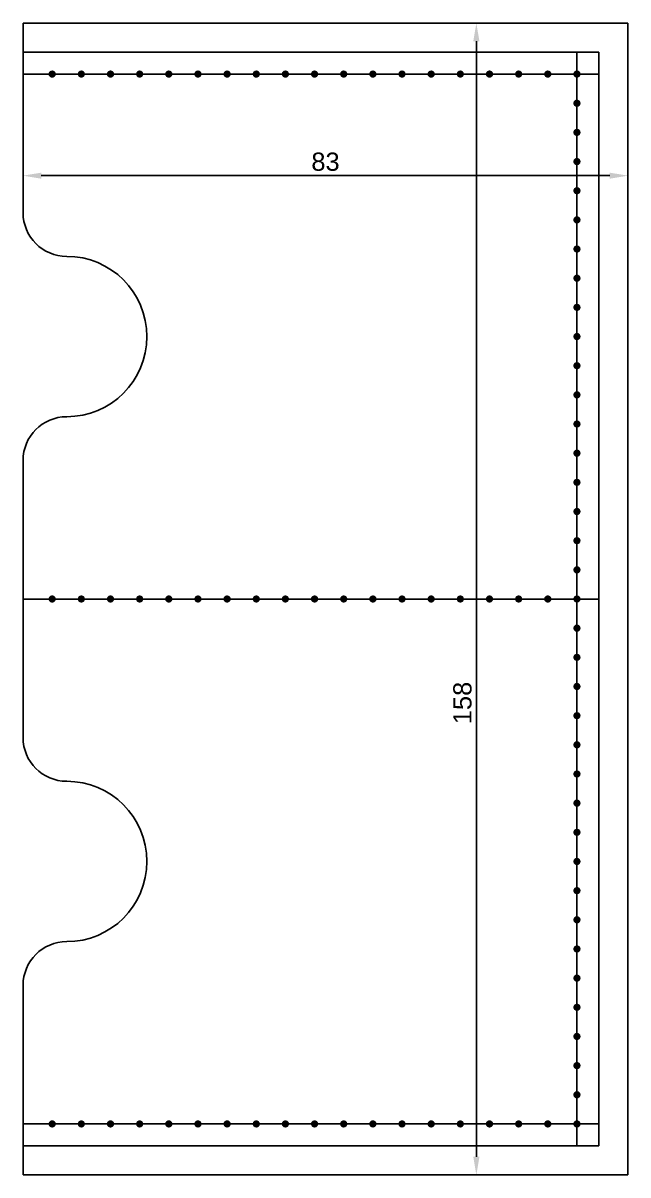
# Model space of a CAD drawing. Header units: millimetres. Extents: x 1335 to 6986, y 304 to 1543.
# Drawn here: x 6018.1 to 6101.1, y 946.9 to 1104.9 of the extents above; entities that cross this region are included whole.
import ezdxf

# ---------------------------------------------------------------- set-up
doc = ezdxf.new("R2010")
doc.units = ezdxf.units.MM
doc.styles.get("Standard").update_dxf_attribs({"font": 'arial.ttf'})
doc.dimstyles.new('ISO-25', dxfattribs={"dimtxt": 2.5, "dimasz": 2.5, "dimexe": 1.25, "dimexo": 0.625, "dimtad": 1, "dimtxsty": 'Standard', "dimcen": 2.5, "dimadec": 0, "dimazin": 0, "dimtfac": 1, "dimtmove": 0, "dimatfit": 3, "dimfxl": 1, "dimarcsym": 0})

# ---------------------------------------------------------------- blocks, each defined once
blk = doc.blocks.new('*D113')
at = {"color": 0, "lineweight": -2, "transparency": 16777216}
for p, q in [((6100.46, 1104.89), (6079.03, 1104.89)), ((6080.28, 949.39), (6080.28, 1102.39)), ((6100.46, 946.89), (6079.03, 946.89))]:
    blk.add_line(p, q, dxfattribs=at)
at = {"color": 0, "transparency": 16777216}
for points in [[(6079.86, 1102.39), (6080.7, 1102.39), (6080.28, 1104.89)], [(6079.86, 949.39), (6080.7, 949.39), (6080.28, 946.89)]]:
    blk.add_solid(points, dxfattribs=at)
at = {"layer": 'Defpoints', "color": 0, "transparency": 16777216}
for p in [(6080.28, 1104.89), (6101.08, 1104.89), (6101.08, 946.89)]:
    blk.add_point(p, dxfattribs=at)
at = {"color": 0, "transparency": 16777216, "insert": (6078.38, 1011.63), "char_height": 2.5, "attachment_point": 5, "rotation": 90}
blk.add_mtext('158', dxfattribs=at)
blk = doc.blocks.new('*D114')
at = {"color": 0, "lineweight": -2, "transparency": 16777216}
for p, q in [((6018.08, 1104.27), (6018.08, 1082.71)), ((6101.08, 1104.27), (6101.08, 1082.71)), ((6020.58, 1083.96), (6098.58, 1083.96))]:
    blk.add_line(p, q, dxfattribs=at)
at = {"color": 0, "transparency": 16777216}
for points in [[(6020.58, 1084.37), (6020.58, 1083.54), (6018.08, 1083.96)], [(6098.58, 1084.37), (6098.58, 1083.54), (6101.08, 1083.96)]]:
    blk.add_solid(points, dxfattribs=at)
at = {"layer": 'Defpoints', "color": 0, "transparency": 16777216}
for p in [(6018.08, 1104.89), (6101.08, 1104.89), (6101.08, 1083.96)]:
    blk.add_point(p, dxfattribs=at)
at = {"color": 0, "transparency": 16777216, "insert": (6059.58, 1085.86), "char_height": 2.5, "attachment_point": 5}
blk.add_mtext('83', dxfattribs=at)

msp = doc.modelspace()

# ---------------------------------------------------------------- hatches: boundary and pattern name
h = msp.add_hatch(color=256)
h.dxf.hatch_style = 1
h.paths.add_polyline_path([(6021.582, 1097.893, -1), (6022.582, 1097.893, -1)])
h = msp.add_hatch(color=256)
h.dxf.hatch_style = 1
h.paths.add_polyline_path([(6022.582, 1097.893, 1), (6021.582, 1097.893, 1)])
h = msp.add_hatch(color=256)
h.dxf.hatch_style = 1
h.paths.add_polyline_path([(6025.582, 1097.893, -1), (6026.582, 1097.893, -1)])
h = msp.add_hatch(color=256)
h.dxf.hatch_style = 1
h.paths.add_polyline_path([(6026.582, 1097.893, 1), (6025.582, 1097.893, 1)])
h = msp.add_hatch(color=256)
h.dxf.hatch_style = 1
h.paths.add_polyline_path([(6029.582, 1097.893, -1), (6030.582, 1097.893, -1)])
h = msp.add_hatch(color=256)
h.dxf.hatch_style = 1
h.paths.add_polyline_path([(6030.582, 1097.893, 1), (6029.582, 1097.893, 1)])
h = msp.add_hatch(color=256)
h.dxf.hatch_style = 1
h.paths.add_polyline_path([(6033.582, 1097.893, -1), (6034.582, 1097.893, -1)])
h = msp.add_hatch(color=256)
h.dxf.hatch_style = 1
h.paths.add_polyline_path([(6034.582, 1097.893, 1), (6033.582, 1097.893, 1)])
h = msp.add_hatch(color=256)
h.dxf.hatch_style = 1
h.paths.add_polyline_path([(6037.582, 1097.893, -1), (6038.582, 1097.893, -1)])
h = msp.add_hatch(color=256)
h.dxf.hatch_style = 1
h.paths.add_polyline_path([(6038.582, 1097.893, 1), (6037.582, 1097.893, 1)])
h = msp.add_hatch(color=256)
h.dxf.hatch_style = 1
h.paths.add_polyline_path([(6041.582, 1097.893, -1), (6042.582, 1097.893, -1)])
h = msp.add_hatch(color=256)
h.dxf.hatch_style = 1
h.paths.add_polyline_path([(6042.582, 1097.893, 1), (6041.582, 1097.893, 1)])
h = msp.add_hatch(color=256)
h.dxf.hatch_style = 1
h.paths.add_polyline_path([(6045.582, 1097.893, -1), (6046.582, 1097.893, -1)])
h = msp.add_hatch(color=256)
h.dxf.hatch_style = 1
h.paths.add_polyline_path([(6046.582, 1097.893, 1), (6045.582, 1097.893, 1)])
h = msp.add_hatch(color=256)
h.dxf.hatch_style = 1
h.paths.add_polyline_path([(6049.582, 1097.893, -1), (6050.582, 1097.893, -1)])
h = msp.add_hatch(color=256)
h.dxf.hatch_style = 1
h.paths.add_polyline_path([(6050.582, 1097.893, 1), (6049.582, 1097.893, 1)])
h = msp.add_hatch(color=256)
h.dxf.hatch_style = 1
h.paths.add_polyline_path([(6053.582, 1097.893, -1), (6054.582, 1097.893, -1)])
h = msp.add_hatch(color=256)
h.dxf.hatch_style = 1
h.paths.add_polyline_path([(6054.582, 1097.893, 1), (6053.582, 1097.893, 1)])
h = msp.add_hatch(color=256)
h.dxf.hatch_style = 1
h.paths.add_polyline_path([(6057.582, 1097.893, -1), (6058.582, 1097.893, -1)])
h = msp.add_hatch(color=256)
h.dxf.hatch_style = 1
h.paths.add_polyline_path([(6058.582, 1097.893, 1), (6057.582, 1097.893, 1)])
h = msp.add_hatch(color=256)
h.dxf.hatch_style = 1
h.paths.add_polyline_path([(6061.582, 1097.893, -1), (6062.582, 1097.893, -1)])
h = msp.add_hatch(color=256)
h.dxf.hatch_style = 1
h.paths.add_polyline_path([(6062.582, 1097.893, 1), (6061.582, 1097.893, 1)])
h = msp.add_hatch(color=256)
h.dxf.hatch_style = 1
h.paths.add_polyline_path([(6065.582, 1097.893, -1), (6066.582, 1097.893, -1)])
h = msp.add_hatch(color=256)
h.dxf.hatch_style = 1
h.paths.add_polyline_path([(6066.582, 1097.893, 1), (6065.582, 1097.893, 1)])
h = msp.add_hatch(color=256)
h.dxf.hatch_style = 1
h.paths.add_polyline_path([(6069.582, 1097.893, -1), (6070.582, 1097.893, -1)])
h = msp.add_hatch(color=256)
h.dxf.hatch_style = 1
h.paths.add_polyline_path([(6070.582, 1097.893, 1), (6069.582, 1097.893, 1)])
h = msp.add_hatch(color=256)
h.dxf.hatch_style = 1
h.paths.add_polyline_path([(6073.582, 1097.893, -1), (6074.582, 1097.893, -1)])
h = msp.add_hatch(color=256)
h.dxf.hatch_style = 1
h.paths.add_polyline_path([(6074.582, 1097.893, 1), (6073.582, 1097.893, 1)])
h = msp.add_hatch(color=256)
h.dxf.hatch_style = 1
h.paths.add_polyline_path([(6077.582, 1097.893, -1), (6078.582, 1097.893, -1)])
h = msp.add_hatch(color=256)
h.dxf.hatch_style = 1
h.paths.add_polyline_path([(6078.582, 1097.893, 1), (6077.582, 1097.893, 1)])
h = msp.add_hatch(color=256)
h.dxf.hatch_style = 1
h.paths.add_polyline_path([(6081.582, 1097.893, -1), (6082.582, 1097.893, -1)])
h = msp.add_hatch(color=256)
h.dxf.hatch_style = 1
h.paths.add_polyline_path([(6082.582, 1097.893, 1), (6081.582, 1097.893, 1)])
h = msp.add_hatch(color=256)
h.dxf.hatch_style = 1
h.paths.add_polyline_path([(6085.582, 1097.893, -1), (6086.582, 1097.893, -1)])
h = msp.add_hatch(color=256)
h.dxf.hatch_style = 1
h.paths.add_polyline_path([(6086.582, 1097.893, 1), (6085.582, 1097.893, 1)])
h = msp.add_hatch(color=256)
h.dxf.hatch_style = 1
h.paths.add_polyline_path([(6089.582, 1097.893, -1), (6090.582, 1097.893, -1)])
h = msp.add_hatch(color=256)
h.dxf.hatch_style = 1
h.paths.add_polyline_path([(6090.582, 1097.893, 1), (6089.582, 1097.893, 1)])
h = msp.add_hatch(color=256)
h.dxf.hatch_style = 1
h.paths.add_polyline_path([(6093.582, 1097.893, -1), (6094.582, 1097.893, -1)])
h = msp.add_hatch(color=256)
h.dxf.hatch_style = 1
h.paths.add_polyline_path([(6094.582, 1097.893, 1), (6093.582, 1097.893, 1)])
h = msp.add_hatch(color=256)
h.dxf.hatch_style = 1
h.paths.add_polyline_path([(6093.582, 1093.893, -1), (6094.582, 1093.893, -1)])
h = msp.add_hatch(color=256)
h.dxf.hatch_style = 1
h.paths.add_polyline_path([(6094.582, 1093.893, 1), (6093.582, 1093.893, 1)])
h = msp.add_hatch(color=256)
h.dxf.hatch_style = 1
h.paths.add_polyline_path([(6093.582, 1089.893, -1), (6094.582, 1089.893, -1)])
h = msp.add_hatch(color=256)
h.dxf.hatch_style = 1
h.paths.add_polyline_path([(6094.582, 1089.893, 1), (6093.582, 1089.893, 1)])
h = msp.add_hatch(color=256)
h.dxf.hatch_style = 1
h.paths.add_polyline_path([(6093.582, 1085.893, -1), (6094.582, 1085.893, -1)])
h = msp.add_hatch(color=256)
h.dxf.hatch_style = 1
h.paths.add_polyline_path([(6094.582, 1085.893, 1), (6093.582, 1085.893, 1)])
h = msp.add_hatch(color=256)
h.dxf.hatch_style = 1
h.paths.add_polyline_path([(6093.582, 1081.893, -1), (6094.582, 1081.893, -1)])
h = msp.add_hatch(color=256)
h.dxf.hatch_style = 1
h.paths.add_polyline_path([(6094.582, 1081.893, 1), (6093.582, 1081.893, 1)])
h = msp.add_hatch(color=256)
h.dxf.hatch_style = 1
h.paths.add_polyline_path([(6093.582, 1077.893, -1), (6094.582, 1077.893, -1)])
h = msp.add_hatch(color=256)
h.dxf.hatch_style = 1
h.paths.add_polyline_path([(6094.582, 1077.893, 1), (6093.582, 1077.893, 1)])
h = msp.add_hatch(color=256)
h.dxf.hatch_style = 1
h.paths.add_polyline_path([(6093.582, 1073.893, -1), (6094.582, 1073.893, -1)])
h = msp.add_hatch(color=256)
h.dxf.hatch_style = 1
h.paths.add_polyline_path([(6094.582, 1073.893, 1), (6093.582, 1073.893, 1)])
h = msp.add_hatch(color=256)
h.dxf.hatch_style = 1
h.paths.add_polyline_path([(6093.582, 1069.893, -1), (6094.582, 1069.893, -1)])
h = msp.add_hatch(color=256)
h.dxf.hatch_style = 1
h.paths.add_polyline_path([(6094.582, 1069.893, 1), (6093.582, 1069.893, 1)])
h = msp.add_hatch(color=256)
h.dxf.hatch_style = 1
h.paths.add_polyline_path([(6093.582, 1065.893, -1), (6094.582, 1065.893, -1)])
h = msp.add_hatch(color=256)
h.dxf.hatch_style = 1
h.paths.add_polyline_path([(6094.582, 1065.893, 1), (6093.582, 1065.893, 1)])
h = msp.add_hatch(color=256)
h.dxf.hatch_style = 1
h.paths.add_polyline_path([(6093.582, 1061.893, -1), (6094.582, 1061.893, -1)])
h = msp.add_hatch(color=256)
h.dxf.hatch_style = 1
h.paths.add_polyline_path([(6094.582, 1061.893, 1), (6093.582, 1061.893, 1)])
h = msp.add_hatch(color=256)
h.dxf.hatch_style = 1
h.paths.add_polyline_path([(6093.582, 1057.893, -1), (6094.582, 1057.893, -1)])
h = msp.add_hatch(color=256)
h.dxf.hatch_style = 1
h.paths.add_polyline_path([(6094.582, 1057.893, 1), (6093.582, 1057.893, 1)])
h = msp.add_hatch(color=256)
h.dxf.hatch_style = 1
h.paths.add_polyline_path([(6093.582, 1053.893, -1), (6094.582, 1053.893, -1)])
h = msp.add_hatch(color=256)
h.dxf.hatch_style = 1
h.paths.add_polyline_path([(6094.582, 1053.893, 1), (6093.582, 1053.893, 1)])
h = msp.add_hatch(color=256)
h.dxf.hatch_style = 1
h.paths.add_polyline_path([(6093.582, 1049.893, -1), (6094.582, 1049.893, -1)])
h = msp.add_hatch(color=256)
h.dxf.hatch_style = 1
h.paths.add_polyline_path([(6094.582, 1049.893, 1), (6093.582, 1049.893, 1)])
h = msp.add_hatch(color=256)
h.dxf.hatch_style = 1
h.paths.add_polyline_path([(6093.582, 1045.893, -1), (6094.582, 1045.893, -1)])
h = msp.add_hatch(color=256)
h.dxf.hatch_style = 1
h.paths.add_polyline_path([(6094.582, 1045.893, 1), (6093.582, 1045.893, 1)])
h = msp.add_hatch(color=256)
h.dxf.hatch_style = 1
h.paths.add_polyline_path([(6093.582, 1041.893, -1), (6094.582, 1041.893, -1)])
h = msp.add_hatch(color=256)
h.dxf.hatch_style = 1
h.paths.add_polyline_path([(6094.582, 1041.893, 1), (6093.582, 1041.893, 1)])
h = msp.add_hatch(color=256)
h.dxf.hatch_style = 1
h.paths.add_polyline_path([(6093.582, 1037.893, -1), (6094.582, 1037.893, -1)])
h = msp.add_hatch(color=256)
h.dxf.hatch_style = 1
h.paths.add_polyline_path([(6094.582, 1037.893, 1), (6093.582, 1037.893, 1)])
h = msp.add_hatch(color=256)
h.dxf.hatch_style = 1
h.paths.add_polyline_path([(6093.582, 1033.893, -1), (6094.582, 1033.893, -1)])
h = msp.add_hatch(color=256)
h.dxf.hatch_style = 1
h.paths.add_polyline_path([(6094.582, 1033.893, 1), (6093.582, 1033.893, 1)])
h = msp.add_hatch(color=256)
h.dxf.hatch_style = 1
h.paths.add_polyline_path([(6093.582, 1029.893, -1), (6094.582, 1029.893, -1)])
h = msp.add_hatch(color=256)
h.dxf.hatch_style = 1
h.paths.add_polyline_path([(6094.582, 1029.893, 1), (6093.582, 1029.893, 1)])
h = msp.add_hatch(color=256)
h.dxf.hatch_style = 1
h.paths.add_polyline_path([(6022.582, 1025.893, 1), (6021.582, 1025.893, 1)])
h = msp.add_hatch(color=256)
h.dxf.hatch_style = 1
h.paths.add_polyline_path([(6026.582, 1025.893, 1), (6025.582, 1025.893, 1)])
h = msp.add_hatch(color=256)
h.dxf.hatch_style = 1
h.paths.add_polyline_path([(6030.582, 1025.893, 1), (6029.582, 1025.893, 1)])
h = msp.add_hatch(color=256)
h.dxf.hatch_style = 1
h.paths.add_polyline_path([(6034.582, 1025.893, 1), (6033.582, 1025.893, 1)])
h = msp.add_hatch(color=256)
h.dxf.hatch_style = 1
h.paths.add_polyline_path([(6038.582, 1025.893, 1), (6037.582, 1025.893, 1)])
h = msp.add_hatch(color=256)
h.dxf.hatch_style = 1
h.paths.add_polyline_path([(6042.582, 1025.893, 1), (6041.582, 1025.893, 1)])
h = msp.add_hatch(color=256)
h.dxf.hatch_style = 1
h.paths.add_polyline_path([(6046.582, 1025.893, 1), (6045.582, 1025.893, 1)])
h = msp.add_hatch(color=256)
h.dxf.hatch_style = 1
h.paths.add_polyline_path([(6050.582, 1025.893, 1), (6049.582, 1025.893, 1)])
h = msp.add_hatch(color=256)
h.dxf.hatch_style = 1
h.paths.add_polyline_path([(6054.582, 1025.893, 1), (6053.582, 1025.893, 1)])
h = msp.add_hatch(color=256)
h.dxf.hatch_style = 1
h.paths.add_polyline_path([(6058.582, 1025.893, 1), (6057.582, 1025.893, 1)])
h = msp.add_hatch(color=256)
h.dxf.hatch_style = 1
h.paths.add_polyline_path([(6062.582, 1025.893, 1), (6061.582, 1025.893, 1)])
h = msp.add_hatch(color=256)
h.dxf.hatch_style = 1
h.paths.add_polyline_path([(6066.582, 1025.893, 1), (6065.582, 1025.893, 1)])
h = msp.add_hatch(color=256)
h.dxf.hatch_style = 1
h.paths.add_polyline_path([(6070.582, 1025.893, 1), (6069.582, 1025.893, 1)])
h = msp.add_hatch(color=256)
h.dxf.hatch_style = 1
h.paths.add_polyline_path([(6074.582, 1025.893, 1), (6073.582, 1025.893, 1)])
h = msp.add_hatch(color=256)
h.dxf.hatch_style = 1
h.paths.add_polyline_path([(6078.582, 1025.893, 1), (6077.582, 1025.893, 1)])
h = msp.add_hatch(color=256)
h.dxf.hatch_style = 1
h.paths.add_polyline_path([(6082.582, 1025.893, 1), (6081.582, 1025.893, 1)])
h = msp.add_hatch(color=256)
h.dxf.hatch_style = 1
h.paths.add_polyline_path([(6086.582, 1025.893, 1), (6085.582, 1025.893, 1)])
h = msp.add_hatch(color=256)
h.dxf.hatch_style = 1
h.paths.add_polyline_path([(6090.582, 1025.893, 1), (6089.582, 1025.893, 1)])
h = msp.add_hatch(color=256)
h.dxf.hatch_style = 1
h.paths.add_polyline_path([(6093.582, 1025.893, -1), (6094.582, 1025.893, -1)])
h = msp.add_hatch(color=256)
h.dxf.hatch_style = 1
h.paths.add_polyline_path([(6094.582, 1025.893, 1), (6093.582, 1025.893, 1)])
h = msp.add_hatch(color=256)
h.dxf.hatch_style = 1
h.paths.add_polyline_path([(6093.582, 1021.893, -1), (6094.582, 1021.893, -1)])
h = msp.add_hatch(color=256)
h.dxf.hatch_style = 1
h.paths.add_polyline_path([(6094.582, 1021.893, 1), (6093.582, 1021.893, 1)])
h = msp.add_hatch(color=256)
h.dxf.hatch_style = 1
h.paths.add_polyline_path([(6093.582, 1017.893, -1), (6094.582, 1017.893, -1)])
h = msp.add_hatch(color=256)
h.dxf.hatch_style = 1
h.paths.add_polyline_path([(6094.582, 1017.893, 1), (6093.582, 1017.893, 1)])
h = msp.add_hatch(color=256)
h.dxf.hatch_style = 1
h.paths.add_polyline_path([(6093.582, 1013.893, -1), (6094.582, 1013.893, -1)])
h = msp.add_hatch(color=256)
h.dxf.hatch_style = 1
h.paths.add_polyline_path([(6094.582, 1013.893, 1), (6093.582, 1013.893, 1)])
h = msp.add_hatch(color=256)
h.dxf.hatch_style = 1
h.paths.add_polyline_path([(6093.582, 1009.893, -1), (6094.582, 1009.893, -1)])
h = msp.add_hatch(color=256)
h.dxf.hatch_style = 1
h.paths.add_polyline_path([(6094.582, 1009.893, 1), (6093.582, 1009.893, 1)])
h = msp.add_hatch(color=256)
h.dxf.hatch_style = 1
h.paths.add_polyline_path([(6093.582, 1005.893, -1), (6094.582, 1005.893, -1)])
h = msp.add_hatch(color=256)
h.dxf.hatch_style = 1
h.paths.add_polyline_path([(6094.582, 1005.893, 1), (6093.582, 1005.893, 1)])
h = msp.add_hatch(color=256)
h.dxf.hatch_style = 1
h.paths.add_polyline_path([(6093.582, 1001.893, -1), (6094.582, 1001.893, -1)])
h = msp.add_hatch(color=256)
h.dxf.hatch_style = 1
h.paths.add_polyline_path([(6094.582, 1001.893, 1), (6093.582, 1001.893, 1)])
h = msp.add_hatch(color=256)
h.dxf.hatch_style = 1
h.paths.add_polyline_path([(6093.582, 997.893, -1), (6094.582, 997.893, -1)])
h = msp.add_hatch(color=256)
h.dxf.hatch_style = 1
h.paths.add_polyline_path([(6094.582, 997.893, 1), (6093.582, 997.893, 1)])
h = msp.add_hatch(color=256)
h.dxf.hatch_style = 1
h.paths.add_polyline_path([(6093.582, 993.893, -1), (6094.582, 993.893, -1)])
h = msp.add_hatch(color=256)
h.dxf.hatch_style = 1
h.paths.add_polyline_path([(6094.582, 993.893, 1), (6093.582, 993.893, 1)])
h = msp.add_hatch(color=256)
h.dxf.hatch_style = 1
h.paths.add_polyline_path([(6093.582, 989.893, -1), (6094.582, 989.893, -1)])
h = msp.add_hatch(color=256)
h.dxf.hatch_style = 1
h.paths.add_polyline_path([(6094.582, 989.893, 1), (6093.582, 989.893, 1)])
h = msp.add_hatch(color=256)
h.dxf.hatch_style = 1
h.paths.add_polyline_path([(6093.582, 985.893, -1), (6094.582, 985.893, -1)])
h = msp.add_hatch(color=256)
h.dxf.hatch_style = 1
h.paths.add_polyline_path([(6094.582, 985.893, 1), (6093.582, 985.893, 1)])
h = msp.add_hatch(color=256)
h.dxf.hatch_style = 1
h.paths.add_polyline_path([(6093.582, 981.893, -1), (6094.582, 981.893, -1)])
h = msp.add_hatch(color=256)
h.dxf.hatch_style = 1
h.paths.add_polyline_path([(6094.582, 981.893, 1), (6093.582, 981.893, 1)])
h = msp.add_hatch(color=256)
h.dxf.hatch_style = 1
h.paths.add_polyline_path([(6093.582, 977.893, -1), (6094.582, 977.893, -1)])
h = msp.add_hatch(color=256)
h.dxf.hatch_style = 1
h.paths.add_polyline_path([(6094.582, 977.893, 1), (6093.582, 977.893, 1)])
h = msp.add_hatch(color=256)
h.dxf.hatch_style = 1
h.paths.add_polyline_path([(6093.582, 973.893, -1), (6094.582, 973.893, -1)])
h = msp.add_hatch(color=256)
h.dxf.hatch_style = 1
h.paths.add_polyline_path([(6094.582, 973.893, 1), (6093.582, 973.893, 1)])
h = msp.add_hatch(color=256)
h.dxf.hatch_style = 1
h.paths.add_polyline_path([(6093.582, 969.893, -1), (6094.582, 969.893, -1)])
h = msp.add_hatch(color=256)
h.dxf.hatch_style = 1
h.paths.add_polyline_path([(6094.582, 969.893, 1), (6093.582, 969.893, 1)])
h = msp.add_hatch(color=256)
h.dxf.hatch_style = 1
h.paths.add_polyline_path([(6093.582, 965.893, -1), (6094.582, 965.893, -1)])
h = msp.add_hatch(color=256)
h.dxf.hatch_style = 1
h.paths.add_polyline_path([(6094.582, 965.893, 1), (6093.582, 965.893, 1)])
h = msp.add_hatch(color=256)
h.dxf.hatch_style = 1
h.paths.add_polyline_path([(6093.582, 961.893, -1), (6094.582, 961.893, -1)])
h = msp.add_hatch(color=256)
h.dxf.hatch_style = 1
h.paths.add_polyline_path([(6094.582, 961.893, 1), (6093.582, 961.893, 1)])
h = msp.add_hatch(color=256)
h.dxf.hatch_style = 1
h.paths.add_polyline_path([(6093.582, 957.893, -1), (6094.582, 957.893, -1)])
h = msp.add_hatch(color=256)
h.dxf.hatch_style = 1
h.paths.add_polyline_path([(6094.582, 957.893, 1), (6093.582, 957.893, 1)])
h = msp.add_hatch(color=256)
h.dxf.hatch_style = 1
h.paths.add_polyline_path([(6021.582, 953.893, -1), (6022.582, 953.893, -1)])
h = msp.add_hatch(color=256)
h.dxf.hatch_style = 1
h.paths.add_polyline_path([(6022.582, 953.893, 1), (6021.582, 953.893, 1)])
h = msp.add_hatch(color=256)
h.dxf.hatch_style = 1
h.paths.add_polyline_path([(6025.582, 953.893, -1), (6026.582, 953.893, -1)])
h = msp.add_hatch(color=256)
h.dxf.hatch_style = 1
h.paths.add_polyline_path([(6026.582, 953.893, 1), (6025.582, 953.893, 1)])
h = msp.add_hatch(color=256)
h.dxf.hatch_style = 1
h.paths.add_polyline_path([(6029.582, 953.893, -1), (6030.582, 953.893, -1)])
h = msp.add_hatch(color=256)
h.dxf.hatch_style = 1
h.paths.add_polyline_path([(6030.582, 953.893, 1), (6029.582, 953.893, 1)])
h = msp.add_hatch(color=256)
h.dxf.hatch_style = 1
h.paths.add_polyline_path([(6033.582, 953.893, -1), (6034.582, 953.893, -1)])
h = msp.add_hatch(color=256)
h.dxf.hatch_style = 1
h.paths.add_polyline_path([(6034.582, 953.893, 1), (6033.582, 953.893, 1)])
h = msp.add_hatch(color=256)
h.dxf.hatch_style = 1
h.paths.add_polyline_path([(6037.582, 953.893, -1), (6038.582, 953.893, -1)])
h = msp.add_hatch(color=256)
h.dxf.hatch_style = 1
h.paths.add_polyline_path([(6038.582, 953.893, 1), (6037.582, 953.893, 1)])
h = msp.add_hatch(color=256)
h.dxf.hatch_style = 1
h.paths.add_polyline_path([(6041.582, 953.893, -1), (6042.582, 953.893, -1)])
h = msp.add_hatch(color=256)
h.dxf.hatch_style = 1
h.paths.add_polyline_path([(6042.582, 953.893, 1), (6041.582, 953.893, 1)])
h = msp.add_hatch(color=256)
h.dxf.hatch_style = 1
h.paths.add_polyline_path([(6045.582, 953.893, -1), (6046.582, 953.893, -1)])
h = msp.add_hatch(color=256)
h.dxf.hatch_style = 1
h.paths.add_polyline_path([(6046.582, 953.893, 1), (6045.582, 953.893, 1)])
h = msp.add_hatch(color=256)
h.dxf.hatch_style = 1
h.paths.add_polyline_path([(6049.582, 953.893, -1), (6050.582, 953.893, -1)])
h = msp.add_hatch(color=256)
h.dxf.hatch_style = 1
h.paths.add_polyline_path([(6050.582, 953.893, 1), (6049.582, 953.893, 1)])
h = msp.add_hatch(color=256)
h.dxf.hatch_style = 1
h.paths.add_polyline_path([(6053.582, 953.893, -1), (6054.582, 953.893, -1)])
h = msp.add_hatch(color=256)
h.dxf.hatch_style = 1
h.paths.add_polyline_path([(6054.582, 953.893, 1), (6053.582, 953.893, 1)])
h = msp.add_hatch(color=256)
h.dxf.hatch_style = 1
h.paths.add_polyline_path([(6057.582, 953.893, -1), (6058.582, 953.893, -1)])
h = msp.add_hatch(color=256)
h.dxf.hatch_style = 1
h.paths.add_polyline_path([(6058.582, 953.893, 1), (6057.582, 953.893, 1)])
h = msp.add_hatch(color=256)
h.dxf.hatch_style = 1
h.paths.add_polyline_path([(6061.582, 953.893, -1), (6062.582, 953.893, -1)])
h = msp.add_hatch(color=256)
h.dxf.hatch_style = 1
h.paths.add_polyline_path([(6062.582, 953.893, 1), (6061.582, 953.893, 1)])
h = msp.add_hatch(color=256)
h.dxf.hatch_style = 1
h.paths.add_polyline_path([(6065.582, 953.893, -1), (6066.582, 953.893, -1)])
h = msp.add_hatch(color=256)
h.dxf.hatch_style = 1
h.paths.add_polyline_path([(6066.582, 953.893, 1), (6065.582, 953.893, 1)])
h = msp.add_hatch(color=256)
h.dxf.hatch_style = 1
h.paths.add_polyline_path([(6069.582, 953.893, -1), (6070.582, 953.893, -1)])
h = msp.add_hatch(color=256)
h.dxf.hatch_style = 1
h.paths.add_polyline_path([(6070.582, 953.893, 1), (6069.582, 953.893, 1)])
h = msp.add_hatch(color=256)
h.dxf.hatch_style = 1
h.paths.add_polyline_path([(6073.582, 953.893, -1), (6074.582, 953.893, -1)])
h = msp.add_hatch(color=256)
h.dxf.hatch_style = 1
h.paths.add_polyline_path([(6074.582, 953.893, 1), (6073.582, 953.893, 1)])
h = msp.add_hatch(color=256)
h.dxf.hatch_style = 1
h.paths.add_polyline_path([(6077.582, 953.893, -1), (6078.582, 953.893, -1)])
h = msp.add_hatch(color=256)
h.dxf.hatch_style = 1
h.paths.add_polyline_path([(6078.582, 953.893, 1), (6077.582, 953.893, 1)])
h = msp.add_hatch(color=256)
h.dxf.hatch_style = 1
h.paths.add_polyline_path([(6081.582, 953.893, -1), (6082.582, 953.893, -1)])
h = msp.add_hatch(color=256)
h.dxf.hatch_style = 1
h.paths.add_polyline_path([(6082.582, 953.893, 1), (6081.582, 953.893, 1)])
h = msp.add_hatch(color=256)
h.dxf.hatch_style = 1
h.paths.add_polyline_path([(6085.582, 953.893, -1), (6086.582, 953.893, -1)])
h = msp.add_hatch(color=256)
h.dxf.hatch_style = 1
h.paths.add_polyline_path([(6086.582, 953.893, 1), (6085.582, 953.893, 1)])
h = msp.add_hatch(color=256)
h.dxf.hatch_style = 1
h.paths.add_polyline_path([(6089.582, 953.893, -1), (6090.582, 953.893, -1)])
h = msp.add_hatch(color=256)
h.dxf.hatch_style = 1
h.paths.add_polyline_path([(6090.582, 953.893, 1), (6089.582, 953.893, 1)])
h = msp.add_hatch(color=256)
h.dxf.hatch_style = 1
h.paths.add_polyline_path([(6093.582, 953.893, -1), (6094.582, 953.893, -1)])
h = msp.add_hatch(color=256)
h.dxf.hatch_style = 1
h.paths.add_polyline_path([(6094.582, 953.893, 1), (6093.582, 953.893, 1)])

# ---------------------------------------------------------------- linework, layer by layer
for p, q in [((6018.082, 1100.893), (6018.082, 1104.893)), ((6018.082, 1104.893), (6101.082, 1104.893)), ((6101.082, 1104.893), (6101.082, 946.893)), ((6097.082, 1100.893), (6018.082, 1100.893)), ((6018.082, 1100.893), (6018.082, 1097.893)), ((6018.082, 1078.893), (6018.082, 1100.893)), ((6097.082, 1100.893), (6094.082, 1100.893)), ((6094.082, 1100.893), (6094.082, 950.893)), ((6097.082, 1100.893), (6094.082, 1100.893)), ((6094.082, 1100.893), (6094.082, 950.893)), ((6097.082, 1100.893), (6097.082, 950.893)), ((6097.082, 1097.893), (6097.082, 1100.893)), ((6097.082, 950.893), (6097.082, 1100.893)), ((6097.082, 1097.893), (6097.082, 1100.893)), ((6018.082, 1097.893), (6097.082, 1097.893)), ((6018.082, 1025.893), (6018.082, 1044.893)), ((6097.082, 1005.893), (6097.082, 1045.893)), ((6097.082, 1009.893), (6097.082, 1041.893)), ((6097.082, 1025.893), (6018.082, 1025.893)), ((6018.082, 1006.893), (6018.082, 1025.893)), ((6097.082, 950.893), (6097.082, 1025.893)), ((6097.082, 1025.893), (6097.082, 1005.893)), ((6097.082, 1005.893), (6097.082, 1009.893)), ((6018.082, 950.893), (6018.082, 972.893)), ((6097.082, 953.893), (6018.082, 953.893)), ((6097.082, 950.893), (6097.082, 953.893)), ((6097.082, 950.893), (6097.082, 953.893)), ((6018.082, 950.893), (6097.082, 950.893)), ((6018.082, 946.893), (6018.082, 950.893)), ((6094.082, 950.893), (6091.082, 950.893)), ((6094.082, 950.893), (6097.082, 950.893)), ((6094.082, 950.893), (6097.082, 950.893)), ((6101.082, 946.893), (6018.082, 946.893))]:
    msp.add_line(p, q)
for centre, radius, start, end in [((6024.082, 1078.893), 6, 180, 270), ((6024.082, 1061.893), 11, 270, 90), ((6024.082, 1044.893), 6, 90, 180), ((6024.082, 1006.893), 6, 180, 270), ((6024.082, 989.893), 11, 270, 90), ((6024.082, 972.893), 6, 90, 180)]:
    msp.add_arc(centre, radius, start, end)

# ---------------------------------------------------------------- dimensions: what is measured, and where the dimension line sits
at = {"color": 3}
dim = msp.add_linear_dim(base=(6101.082, 1083.956), p1=(6018.082, 1104.893), p2=(6101.082, 1104.893), dimstyle='ISO-25', dxfattribs=at)
dim.commit()
dim.dimension.update_dxf_attribs({"geometry": '*D114', "text_midpoint": (6059.582, 1085.858)})
dim = msp.add_linear_dim(base=(6080.279, 1104.893), p1=(6101.082, 946.893), p2=(6101.082, 1104.893), angle=90, dimstyle='ISO-25', dxfattribs=at)
dim.commit()
dim.dimension.update_dxf_attribs({"geometry": '*D113', "text_midpoint": (6080.279, 1011.635), "dimtype": 160})

doc.saveas('drawing.dxf')
